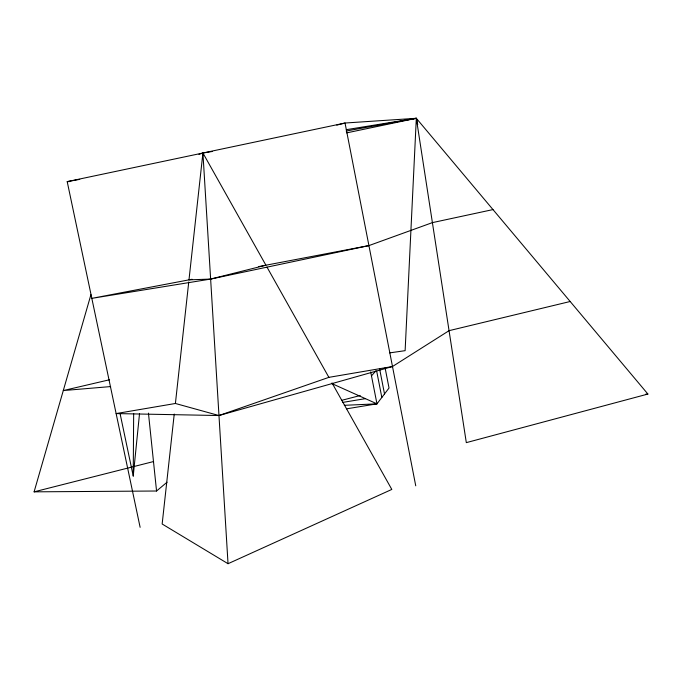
<?xml version="1.0" encoding="UTF-8"?>
<svg xmlns="http://www.w3.org/2000/svg" width="682" height="682" viewBox="0 0 682 682"><rect width="100%" height="100%" fill="white"/><g stroke="black" fill="none" stroke-linecap="round" stroke-linejoin="round"><path stroke-width="1.02" d="M120.066 413.556L133.229 476.053L133.663 413.48M133.229 476.053L139.537 413.514M174.242 414.059L162.154 524.006L228.035 563.707L391.809 489.429L332.006 382.909M570.178 301.504L449.063 330.668L392.491 366.515L218.973 415.534L116.128 413.573L175.402 403.48L188.752 281.973M212.358 151.472L202.921 153.007L188.982 279.859L210.627 279.074L368.919 245.597L432.405 222.622L492.984 209.587M167.056 482.217L156.553 491.014L34.1 491.841L90.936 294.641M346.592 408.833L376.967 403.838L389.03 388.024L385.074 367.76M371.485 375.876L375.859 370.872M392.491 366.515L328.877 377.351L218.973 415.534L175.402 403.48M198.922 154.345L202.921 153.007L265.92 265.204L210.627 279.074L91.823 298.358L192.102 279.262M346.294 129.682L416.318 118.293L647.9 394.051L466.317 442.635L416.318 118.293L345.032 123.024L67.203 181.642L140.125 527.322M341.673 400.343L360.207 395.526M336.814 125.121L345.032 123.024L415.747 485.823M34.1 491.841L153.638 461.526M109.606 379.738L63.29 390.564L110.646 386.575M346.652 132.879L416.318 118.293L417.734 124.499M258.64 266.594L368.919 245.597M79.743 179.366L67.203 181.642L70.365 181.523M346.192 131.021L416.318 118.293L405.125 350.667L389.652 352.892M342.824 402.389L365.586 398.612M645.777 394.17L647.9 394.051M344.316 405.313L376.967 403.838L370.693 371.878M331.64 383.48L376.967 403.838M266.96 267.063L328.877 377.351M379.644 369.073L384.512 393.949M376.686 371.161L381.835 397.461M148.446 413.122L156.553 491.014M202.921 153.007L228.035 563.707"/></g></svg>
